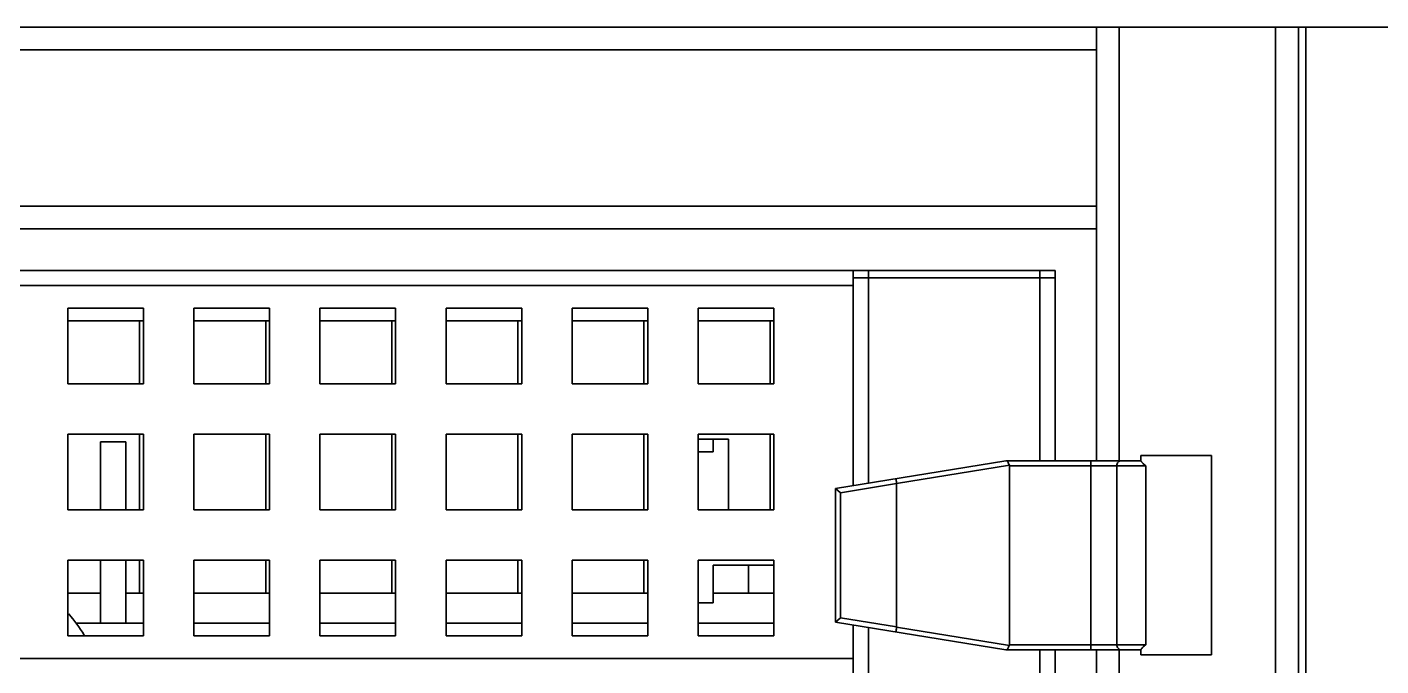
# Model space of a CAD drawing. Header units: millimetres. Extents: x 32496 to 166256, y 3504 to 23939.
# Drawn here: x 47327 to 47864, y 17469 to 17722 of the extents above; entities that cross this region are included whole.
import ezdxf

# ---------------------------------------------------------------- set-up
doc = ezdxf.new("R2010")
doc.units = ezdxf.units.MM
doc.layers.get('0').update_dxf_attribs({"lineweight": 35})

msp = doc.modelspace()

# ---------------------------------------------------------------- linework, layer by layer
at = {"linetype": 'Continuous'}
for p, q in [((52008.64, 17722.349), (40048.64, 17722.349)), ((47751.64, 17722.349), (47751.64, 17642.349)), ((47760.64, 17550.349), (47760.64, 17722.349)), ((47822.64, 15203.349), (47822.64, 17722.349)), ((47931.64, 17722.349), (47831.64, 17722.349)), ((47831.64, 17722.349), (47831.64, 15203.349)), ((47834.64, 17722.349), (47834.64, 15203.349)), ((47751.64, 17713.349), (46829.14, 17713.349)), ((47751.64, 17651.349), (47030.138, 17651.349)), ((47751.64, 17642.349), (47026.11, 17642.349)), ((47751.64, 17550.349), (47751.64, 17642.349)), ((47655.14, 17625.849), (47029.14, 17625.849)), ((47655.14, 17625.849), (47735.14, 17625.849)), ((47655.14, 17540.489), (47655.14, 17625.849)), ((47655.14, 17622.849), (47735.14, 17622.849)), ((47655.14, 17622.849), (47735.14, 17622.849)), ((47661.14, 17622.849), (47661.14, 17625.849)), ((47661.14, 17541.467), (47661.14, 17622.849)), ((47729.14, 17625.849), (47729.14, 17622.849)), ((47729.14, 17622.849), (47729.14, 17550.349)), ((47735.14, 17622.849), (47735.14, 17625.849)), ((47735.14, 17550.349), (47735.14, 17622.849)), ((47029.14, 17619.849), (47655.14, 17619.849)), ((47343.64, 17580.849), (47343.64, 17610.849)), ((47343.64, 17610.849), (47373.64, 17610.849)), ((47373.64, 17610.849), (47373.64, 17580.849)), ((47393.64, 17580.849), (47393.64, 17610.849)), ((47393.64, 17610.849), (47423.64, 17610.849)), ((47423.64, 17610.849), (47423.64, 17580.849)), ((47443.64, 17610.849), (47473.64, 17610.849)), ((47443.64, 17580.849), (47443.64, 17610.849)), ((47473.64, 17610.849), (47473.64, 17580.849)), ((47493.64, 17610.849), (47523.64, 17610.849)), ((47493.64, 17580.849), (47493.64, 17610.849)), ((47523.64, 17610.849), (47523.64, 17580.849)), ((47543.64, 17610.849), (47573.64, 17610.849)), ((47543.64, 17580.849), (47543.64, 17610.849)), ((47573.64, 17610.849), (47573.64, 17580.849)), ((47593.64, 17610.849), (47623.64, 17610.849)), ((47593.64, 17580.849), (47593.64, 17610.849)), ((47623.64, 17610.849), (47623.64, 17580.849)), ((47373.64, 17605.849), (47343.64, 17605.849)), ((47372.14, 17605.849), (47372.14, 17580.849)), ((47423.64, 17605.849), (47393.64, 17605.849)), ((47422.14, 17605.849), (47422.14, 17580.849)), ((47473.64, 17605.849), (47443.64, 17605.849)), ((47472.14, 17605.849), (47472.14, 17580.849)), ((47523.64, 17605.849), (47493.64, 17605.849)), ((47522.14, 17605.849), (47522.14, 17580.849)), ((47573.64, 17605.849), (47543.64, 17605.849)), ((47572.14, 17605.849), (47572.14, 17580.849)), ((47623.64, 17605.849), (47593.64, 17605.849)), ((47622.14, 17605.849), (47622.14, 17580.849)), ((47373.64, 17580.849), (47343.64, 17580.849)), ((47423.64, 17580.849), (47393.64, 17580.849)), ((47473.64, 17580.849), (47443.64, 17580.849)), ((47523.64, 17580.849), (47493.64, 17580.849)), ((47573.64, 17580.849), (47543.64, 17580.849)), ((47623.64, 17580.849), (47593.64, 17580.849)), ((47343.64, 17530.849), (47343.64, 17560.849)), ((47343.64, 17560.849), (47373.64, 17560.849)), ((47356.64, 17557.849), (47356.64, 17530.849)), ((47366.64, 17557.849), (47356.64, 17557.849)), ((47366.64, 17530.849), (47366.64, 17557.849)), ((47372.14, 17560.849), (47372.14, 17530.849)), ((47373.64, 17560.849), (47373.64, 17530.849)), ((47393.64, 17530.849), (47393.64, 17560.849)), ((47393.64, 17560.849), (47423.64, 17560.849)), ((47422.14, 17560.849), (47422.14, 17530.849)), ((47423.64, 17560.849), (47423.64, 17530.849)), ((47443.64, 17560.849), (47473.64, 17560.849)), ((47443.64, 17530.849), (47443.64, 17560.849)), ((47472.14, 17560.849), (47472.14, 17530.849)), ((47473.64, 17560.849), (47473.64, 17530.849)), ((47493.64, 17560.849), (47523.64, 17560.849)), ((47493.64, 17530.849), (47493.64, 17560.849)), ((47522.14, 17560.849), (47522.14, 17530.849)), ((47523.64, 17560.849), (47523.64, 17530.849)), ((47543.64, 17560.849), (47573.64, 17560.849)), ((47543.64, 17530.849), (47543.64, 17560.849)), ((47572.14, 17560.849), (47572.14, 17530.849)), ((47573.64, 17560.849), (47573.64, 17530.849)), ((47593.64, 17560.849), (47623.64, 17560.849)), ((47593.64, 17530.849), (47593.64, 17560.849)), ((47593.64, 17558.849), (47605.64, 17558.849)), ((47599.64, 17553.849), (47599.64, 17558.849)), ((47605.64, 17558.849), (47605.64, 17530.849)), ((47622.14, 17560.849), (47622.14, 17530.849)), ((47623.64, 17560.849), (47623.64, 17530.849)), ((47599.64, 17553.849), (47593.64, 17553.849)), ((47769.14, 17552.349), (47797.14, 17552.349)), ((47769.14, 17550.348), (47769.14, 17552.349)), ((47797.14, 17473.349), (47797.14, 17552.349)), ((47648.14, 17539.349), (47715.64, 17550.349)), ((47717.058, 17548.631), (47672.334, 17541.343)), ((47715.64, 17550.349), (47769.14, 17550.349)), ((47717.14, 17548.349), (47771.108, 17548.349)), ((47717.14, 17548.349), (47717.14, 17477.349)), ((47749.316, 17550.349), (47749.316, 17475.349)), ((47759.629, 17477.349), (47759.629, 17548.349)), ((47771.108, 17548.349), (47771.108, 17477.349)), ((47672.34, 17541.266), (47650.14, 17537.648)), ((47672.34, 17541.266), (47672.34, 17484.431)), ((47648.14, 17539.349), (47648.14, 17486.349)), ((47648.14, 17539.349), (47650.14, 17537.648)), ((47650.14, 17488.049), (47650.14, 17537.648)), ((47373.64, 17530.849), (47343.64, 17530.849)), ((47423.64, 17530.849), (47393.64, 17530.849)), ((47473.64, 17530.849), (47443.64, 17530.849)), ((47523.64, 17530.849), (47493.64, 17530.849)), ((47573.64, 17530.849), (47543.64, 17530.849)), ((47623.64, 17530.849), (47593.64, 17530.849)), ((47343.64, 17480.849), (47343.64, 17510.849)), ((47343.64, 17510.849), (47373.64, 17510.849)), ((47356.64, 17510.849), (47356.64, 17485.849)), ((47366.64, 17510.849), (47366.64, 17485.849)), ((47372.14, 17510.849), (47372.14, 17497.849)), ((47373.64, 17510.849), (47373.64, 17480.849)), ((47393.64, 17480.849), (47393.64, 17510.849)), ((47393.64, 17510.849), (47423.64, 17510.849)), ((47422.14, 17510.849), (47422.14, 17497.849)), ((47423.64, 17510.849), (47423.64, 17480.849)), ((47443.64, 17510.849), (47473.64, 17510.849)), ((47443.64, 17480.849), (47443.64, 17510.849)), ((47472.14, 17510.849), (47472.14, 17497.849)), ((47473.64, 17510.849), (47473.64, 17480.849)), ((47493.64, 17510.849), (47523.64, 17510.849)), ((47493.64, 17480.849), (47493.64, 17510.849)), ((47522.14, 17510.849), (47522.14, 17497.849)), ((47523.64, 17510.849), (47523.64, 17480.849)), ((47543.64, 17510.849), (47573.64, 17510.849)), ((47543.64, 17480.849), (47543.64, 17510.849)), ((47572.14, 17510.849), (47572.14, 17497.849)), ((47573.64, 17510.849), (47573.64, 17480.849)), ((47593.64, 17510.849), (47623.64, 17510.849)), ((47593.64, 17480.849), (47593.64, 17510.849)), ((47623.64, 17508.849), (47599.64, 17508.849)), ((47599.64, 17493.972), (47599.64, 17508.849)), ((47613.64, 17508.849), (47613.64, 17497.849)), ((47623.64, 17510.849), (47623.64, 17480.849)), ((47343.64, 17497.849), (47356.64, 17497.849)), ((47366.64, 17497.849), (47373.64, 17497.849)), ((47393.64, 17497.849), (47423.64, 17497.849)), ((47443.64, 17497.849), (47473.64, 17497.849)), ((47493.64, 17497.849), (47523.64, 17497.849)), ((47543.64, 17497.849), (47573.64, 17497.849)), ((47599.64, 17497.849), (47623.64, 17497.849)), ((47593.64, 17493.972), (47599.64, 17493.972)), ((47648.14, 17486.349), (47650.14, 17488.049)), ((47650.14, 17488.049), (47672.34, 17484.431)), ((47346.971, 17485.849), (47373.64, 17485.849)), ((47393.64, 17485.849), (47423.64, 17485.849)), ((47443.64, 17485.849), (47473.64, 17485.849)), ((47493.64, 17485.849), (47523.64, 17485.849)), ((47543.64, 17485.849), (47573.64, 17485.849)), ((47593.64, 17485.849), (47623.64, 17485.849)), ((47648.14, 17486.349), (47715.64, 17475.349)), ((47655.14, 17465.849), (47655.14, 17485.208)), ((47661.14, 16841.467), (47661.14, 17484.23)), ((47672.334, 17484.355), (47717.058, 17477.066)), ((47373.64, 17480.849), (47343.64, 17480.849)), ((47423.64, 17480.849), (47393.64, 17480.849)), ((47473.64, 17480.849), (47443.64, 17480.849)), ((47523.64, 17480.849), (47493.64, 17480.849)), ((47573.64, 17480.849), (47543.64, 17480.849)), ((47623.64, 17480.849), (47593.64, 17480.849)), ((47771.108, 17477.349), (47717.14, 17477.349)), ((47655.14, 17471.849), (47029.14, 17471.849)), ((47715.64, 17475.349), (47769.14, 17475.349)), ((47729.14, 17475.349), (47729.14, 16850.349)), ((47735.14, 16850.349), (47735.14, 17475.349)), ((47751.64, 16850.349), (47751.64, 17475.349)), ((47760.64, 16850.349), (47760.64, 17475.349)), ((47769.14, 17475.349), (47769.14, 17473.349)), ((47797.14, 17473.349), (47769.14, 17473.349))]:
    msp.add_line(p, q, dxfattribs=at)
msp.add_arc((47302.64, 17453.349), 55, 30.39466, 41.19995, dxfattribs=at)
for centre, major_axis, ratio, start_param, end_param in [((47708.994, 17548.349), (8.145, 0), 0.2455357, 0, 0.1417105), ((47664.194, 17539.939), (8.138, 1.411), 0.2419381, -0.0419274, -0.0035649), ((47664.194, 17485.759), (8.138, -1.411), 0.2419381, 0.0035649, 0.0419274), ((47708.994, 17477.349), (8.145, 0), 0.2455357, -0.1417105, 0)]:
    msp.add_ellipse(centre, major_axis=major_axis, ratio=ratio, start_param=start_param, end_param=end_param, dxfattribs=at)
for points, knots in [([(47715.785, 17550.349), (47715.857, 17550.349), (47715.995, 17550.336), (47716.183, 17550.24), (47716.33, 17550.075), (47716.517, 17549.761), (47716.734, 17549.262), (47716.933, 17548.847), (47717.058, 17548.631)], [0, 0, 0, 0, 0.0954914, 0.1815719, 0.2751296, 0.3866593, 0.6670272, 1, 1, 1, 1]), ([(47759.629, 17548.349), (47759.629, 17548.607), (47759.714, 17549.12), (47760.087, 17549.782), (47760.656, 17550.238), (47761.123, 17550.349), (47761.348, 17550.349)], [0, 0, 0, 0, 0.2672147, 0.5246358, 0.7676565, 1, 1, 1, 1]), ([(47771.108, 17548.349), (47770.958, 17548.46), (47770.675, 17548.68), (47770.287, 17549.016), (47769.952, 17549.336), (47769.672, 17549.632), (47769.478, 17549.862), (47769.351, 17550.025), (47769.278, 17550.126), (47769.22, 17550.211), (47769.182, 17550.271), (47769.16, 17550.308), (47769.149, 17550.327), (47769.143, 17550.34), (47769.14, 17550.346), (47769.14, 17550.348)], [0, 0, 0, 0, 0.1982754, 0.3806938, 0.5455653, 0.6907758, 0.8134789, 0.8652438, 0.9098414, 0.9465551, 0.9745353, 0.984937, 0.9927617, 0.9978387, 1, 1, 1, 1]), ([(47672.26, 17543.279), (47672.241, 17543.276), (47672.219, 17543.237), (47672.205, 17543.184), (47672.188, 17543.085), (47672.181, 17542.923), (47672.187, 17542.575), (47672.234, 17542.04), (47672.295, 17541.588), (47672.334, 17541.343)], [0, 0, 0, 0, 0.0295837, 0.0551746, 0.0889134, 0.1806036, 0.3027047, 0.6210402, 1, 1, 1, 1]), ([(47672.26, 17482.418), (47672.241, 17482.421), (47672.219, 17482.46), (47672.205, 17482.514), (47672.188, 17482.612), (47672.181, 17482.774), (47672.187, 17483.123), (47672.234, 17483.657), (47672.295, 17484.11), (47672.334, 17484.355)], [0, 0, 0, 0, 0.0295836, 0.0551744, 0.0889133, 0.1806036, 0.3027047, 0.6210402, 1, 1, 1, 1]), ([(47717.058, 17477.066), (47716.933, 17476.85), (47716.734, 17476.435), (47716.517, 17475.936), (47716.33, 17475.623), (47716.183, 17475.457), (47715.995, 17475.361), (47715.857, 17475.349), (47715.785, 17475.349)], [0, 0, 0, 0, 0.3329422, 0.6133216, 0.7248572, 0.8184096, 0.904497, 1, 1, 1, 1]), ([(47761.348, 17475.349), (47761.123, 17475.349), (47760.656, 17475.459), (47760.087, 17475.915), (47759.714, 17476.577), (47759.629, 17477.09), (47759.629, 17477.349)], [0, 0, 0, 0, 0.2323435, 0.4753642, 0.7327853, 1, 1, 1, 1]), ([(47769.14, 17475.349), (47769.14, 17475.351), (47769.143, 17475.357), (47769.149, 17475.37), (47769.16, 17475.389), (47769.182, 17475.427), (47769.22, 17475.486), (47769.278, 17475.571), (47769.351, 17475.673), (47769.478, 17475.835), (47769.672, 17476.065), (47769.952, 17476.361), (47770.287, 17476.682), (47770.675, 17477.018), (47770.958, 17477.238), (47771.108, 17477.349)], [0, 0, 0, 0, 0.0021613, 0.0072383, 0.015063, 0.0254647, 0.0534449, 0.0901586, 0.1347562, 0.1865211, 0.3092242, 0.4544347, 0.6193062, 0.8017246, 1, 1, 1, 1])]:
    msp.add_open_spline(points, degree=3, knots=knots, dxfattribs=at)

doc.saveas('drawing.dxf')
